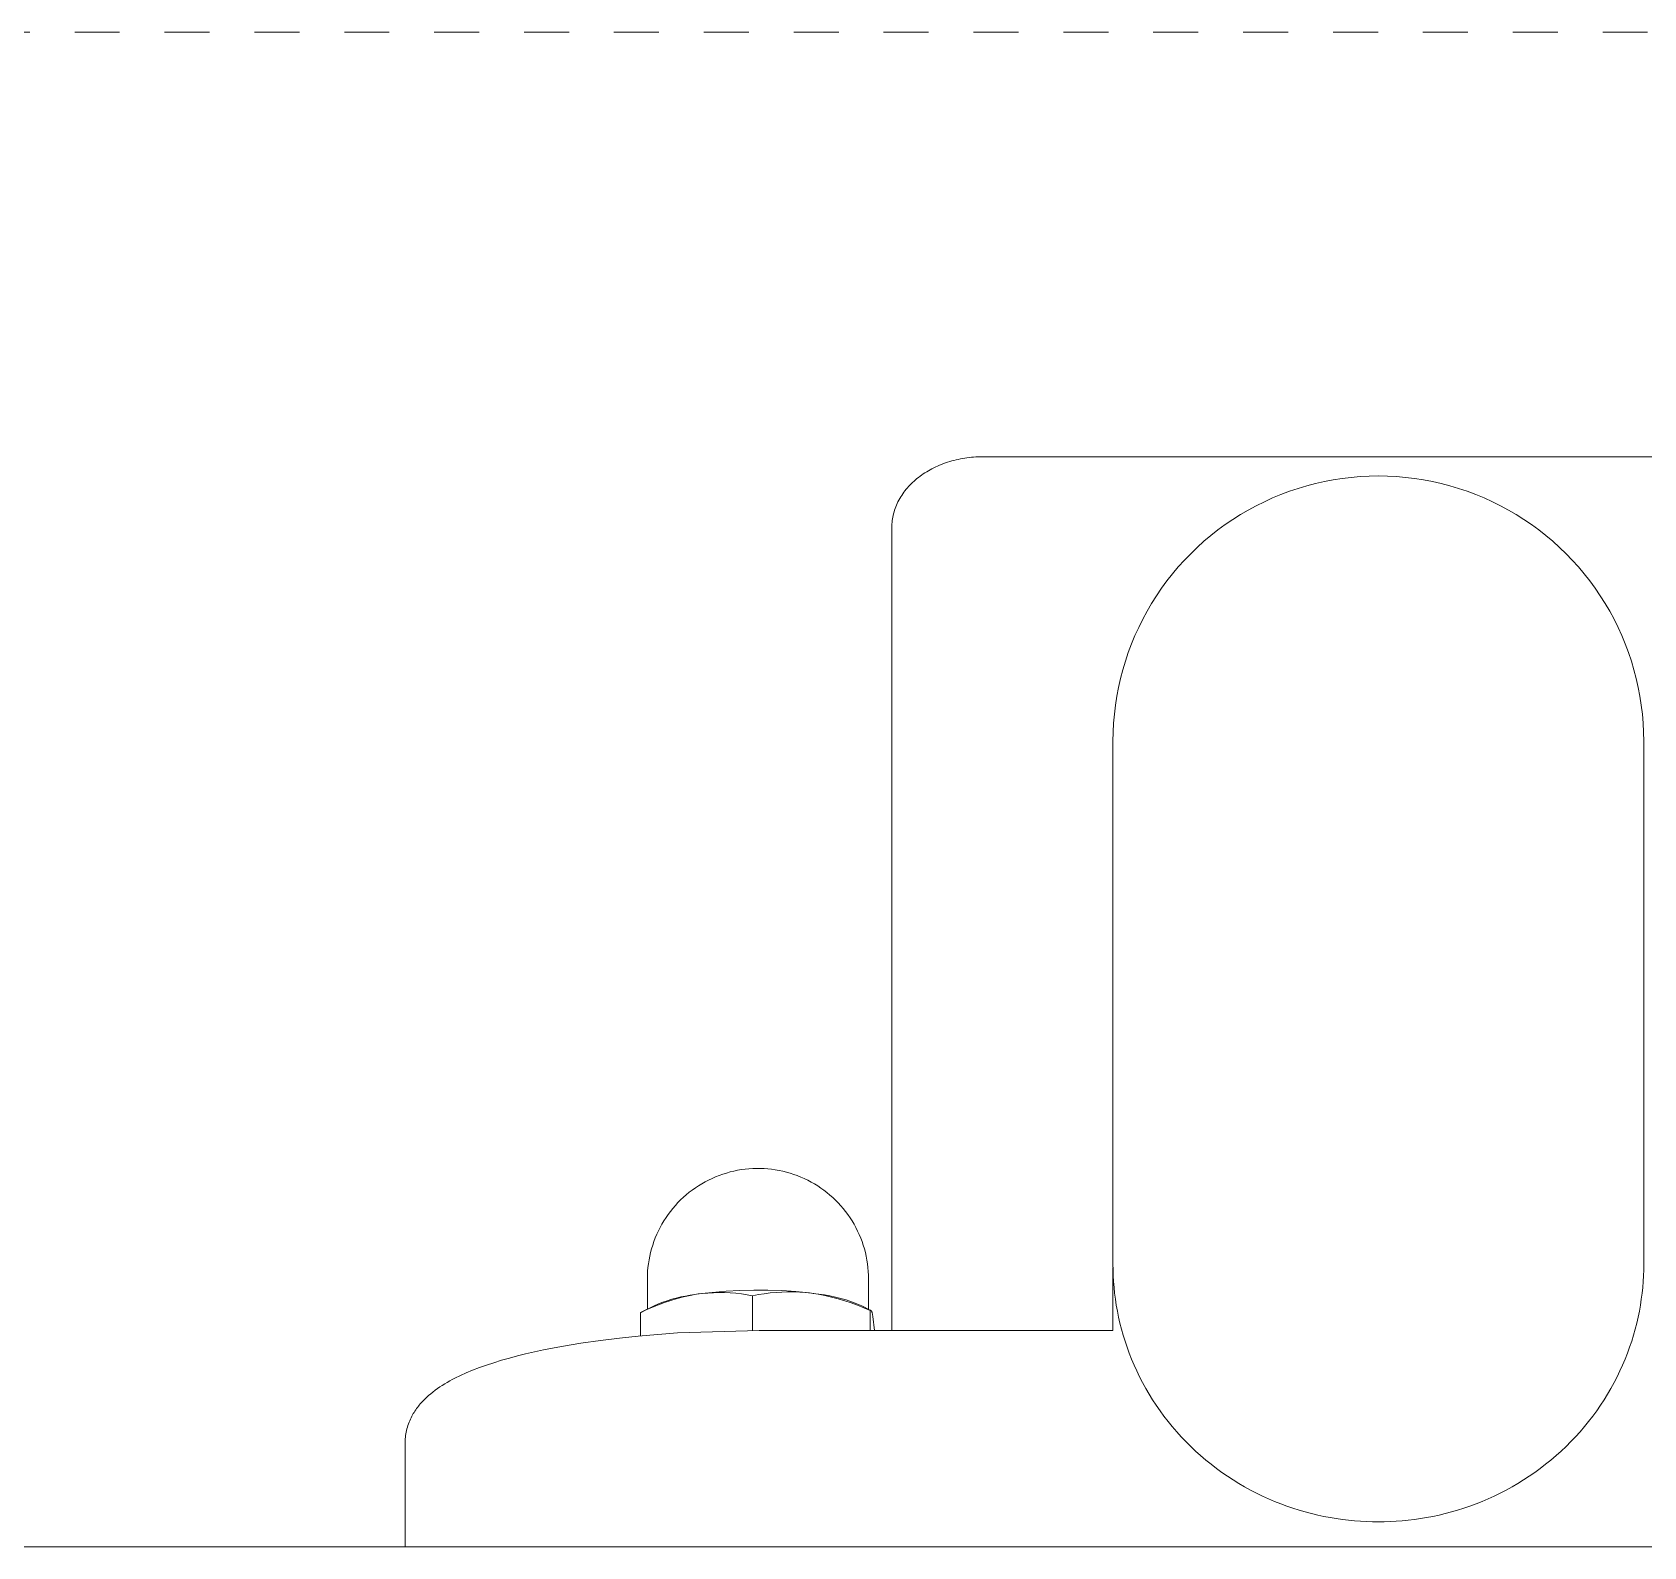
# Model space of a CAD drawing. Header units: inches. Extents: x -7 to 144, y -3 to 95.
# Drawn here: x 16.052 to 19.638, y 24.305 to 27.676 of the extents above; entities that cross this region are included whole.
import ezdxf

# ---------------------------------------------------------------- set-up
doc = ezdxf.new("R2010")
doc.units = ezdxf.units.IN
doc.linetypes.add('HIDDEN', pattern=[1.905, 1.27, -0.635])
doc.layers.add('ZANO_R', color=7, linetype='Continuous', lineweight=0)
doc.layers.add('ZANO_R_przerywana', color=250, linetype='HIDDEN', lineweight=0)

msp = doc.modelspace()

# ---------------------------------------------------------------- linework, layer by layer
at = {"layer": 'ZANO_R'}
for p, q in [((18.0802, 26.71578), (18.07577, 26.71409)), ((18.08467, 26.71739), (18.0802, 26.71578)), ((18.08917, 26.7189), (18.08467, 26.71739)), ((18.09387, 26.72037), (18.08917, 26.7189)), ((18.09859, 26.72174), (18.09387, 26.72037)), ((18.10334, 26.72302), (18.09859, 26.72174)), ((18.10811, 26.7242), (18.10334, 26.72302)), ((18.11291, 26.72529), (18.10811, 26.7242)), ((18.11772, 26.72628), (18.11291, 26.72529)), ((18.12256, 26.72717), (18.11772, 26.72628)), ((18.12741, 26.72798), (18.12256, 26.72717)), ((18.13229, 26.72868), (18.12741, 26.72798)), ((18.13718, 26.7293), (18.13229, 26.72868)), ((18.14208, 26.72982), (18.13718, 26.7293)), ((18.14699, 26.73024), (18.14208, 26.72982)), ((18.1519, 26.73057), (18.14699, 26.73024)), ((18.15682, 26.73081), (18.1519, 26.73057)), ((18.16175, 26.73095), (18.15682, 26.73081)), ((18.16668, 26.73099), (18.16175, 26.73095)), ((18.37576, 26.73099), (18.16668, 26.73099)), ((18.41395, 26.73099), (18.37576, 26.73099)), ((19.68136, 26.73099), (18.41395, 26.73099)), ((18.01774, 26.67971), (18.01455, 26.67691)), ((18.02101, 26.68243), (18.01774, 26.67971)), ((18.02433, 26.68508), (18.02101, 26.68243)), ((18.02786, 26.68776), (18.02433, 26.68508)), ((18.03146, 26.69036), (18.02786, 26.68776)), ((18.03512, 26.69288), (18.03146, 26.69036)), ((18.03883, 26.69531), (18.03512, 26.69288)), ((18.0426, 26.69767), (18.03883, 26.69531)), ((18.04642, 26.69993), (18.0426, 26.69767)), ((18.05028, 26.70212), (18.04642, 26.69993)), ((18.05419, 26.70423), (18.05028, 26.70212)), ((18.05842, 26.70638), (18.05419, 26.70423)), ((18.06269, 26.70845), (18.05842, 26.70638)), ((18.06701, 26.71042), (18.06269, 26.70845)), ((18.07137, 26.7123), (18.06701, 26.71042)), ((18.07577, 26.71409), (18.07137, 26.7123)), ((18.92751, 26.67601), (18.94732, 26.67978)), ((18.94732, 26.67978), (18.96724, 26.68286)), ((18.96724, 26.68286), (18.98726, 26.68527)), ((18.98726, 26.68527), (19.00736, 26.68699)), ((19.00736, 26.68699), (19.0275, 26.68802)), ((19.0275, 26.68802), (19.04766, 26.68836)), ((19.04766, 26.68836), (19.06782, 26.68802)), ((19.06782, 26.68802), (19.08796, 26.68699)), ((19.08796, 26.68699), (19.10805, 26.68527)), ((19.10805, 26.68527), (19.12807, 26.68286)), ((19.12807, 26.68286), (19.148, 26.67978)), ((19.148, 26.67978), (19.16781, 26.67601)), ((17.98707, 26.64517), (17.98483, 26.64164)), ((17.9894, 26.64863), (17.98707, 26.64517)), ((17.99183, 26.65202), (17.9894, 26.64863)), ((17.99436, 26.65535), (17.99183, 26.65202)), ((17.99696, 26.65861), (17.99436, 26.65535)), ((17.99966, 26.6618), (17.99696, 26.65861)), ((18.00248, 26.66497), (17.99966, 26.6618)), ((18.00539, 26.66807), (18.00248, 26.66497)), ((18.00837, 26.67109), (18.00539, 26.66807)), ((18.01142, 26.67404), (18.00837, 26.67109)), ((18.01455, 26.67691), (18.01142, 26.67404)), ((18.81238, 26.63947), (18.83101, 26.64719)), ((18.83101, 26.64719), (18.84989, 26.65427)), ((18.84989, 26.65427), (18.86901, 26.66069)), ((18.86901, 26.66069), (18.88833, 26.66646)), ((18.88833, 26.66646), (18.90784, 26.67157)), ((18.90784, 26.67157), (18.92751, 26.67601)), ((19.16781, 26.67601), (19.18748, 26.67157)), ((19.18748, 26.67157), (19.20699, 26.66646)), ((19.20699, 26.66646), (19.22631, 26.66069)), ((19.22631, 26.66069), (19.24542, 26.65427)), ((19.24542, 26.65427), (19.2643, 26.64719)), ((19.2643, 26.64719), (19.28293, 26.63947)), ((17.96995, 26.60824), (17.96888, 26.60434)), ((17.97113, 26.61211), (17.96995, 26.60824)), ((17.97244, 26.61594), (17.97113, 26.61211)), ((17.97386, 26.61973), (17.97244, 26.61594)), ((17.9754, 26.62347), (17.97386, 26.61973)), ((17.97705, 26.62717), (17.9754, 26.62347)), ((17.97881, 26.63081), (17.97705, 26.62717)), ((17.98067, 26.63441), (17.97881, 26.63081)), ((17.9827, 26.63805), (17.98067, 26.63441)), ((17.98483, 26.64164), (17.9827, 26.63805)), ((18.74082, 26.60239), (18.75822, 26.61257)), ((18.75822, 26.61257), (18.77597, 26.62215)), ((18.77597, 26.62215), (18.79403, 26.63112)), ((18.79403, 26.63112), (18.81238, 26.63947)), ((19.28293, 26.63947), (19.30129, 26.63112)), ((19.30129, 26.63112), (19.31935, 26.62215)), ((19.31935, 26.62215), (19.33709, 26.61257)), ((19.33709, 26.61257), (19.3545, 26.60239)), ((17.96504, 26.5774), (17.96498, 26.57351)), ((17.96498, 25.35304), (17.96498, 26.57351)), ((17.96523, 26.58129), (17.96504, 26.5774)), ((17.96554, 26.58518), (17.96523, 26.58129)), ((17.96597, 26.58905), (17.96554, 26.58518)), ((17.96652, 26.5929), (17.96597, 26.58905)), ((17.96719, 26.59674), (17.96652, 26.5929)), ((17.96798, 26.60055), (17.96719, 26.59674)), ((17.96888, 26.60434), (17.96798, 26.60055)), ((18.69082, 26.56837), (18.7071, 26.58028)), ((18.7071, 26.58028), (18.72377, 26.59162)), ((18.72377, 26.59162), (18.74082, 26.60239)), ((19.3545, 26.60239), (19.37155, 26.59162)), ((19.37155, 26.59162), (19.38822, 26.58028)), ((19.38822, 26.58028), (19.40449, 26.56837)), ((18.64457, 26.52941), (18.65954, 26.54292)), ((18.65954, 26.54292), (18.67497, 26.55591)), ((18.67497, 26.55591), (18.69082, 26.56837)), ((19.40449, 26.56837), (19.42035, 26.55591)), ((19.42035, 26.55591), (19.43577, 26.54292)), ((19.43577, 26.54292), (19.45074, 26.52941)), ((18.60255, 26.48593), (18.61606, 26.5009)), ((18.61606, 26.5009), (18.63007, 26.5154)), ((18.63007, 26.5154), (18.64457, 26.52941)), ((19.45074, 26.52941), (19.46524, 26.5154)), ((19.46524, 26.5154), (19.47925, 26.5009)), ((19.47925, 26.5009), (19.49276, 26.48593)), ((18.5771, 26.45465), (18.58956, 26.4705)), ((18.58956, 26.4705), (18.60255, 26.48593)), ((19.49276, 26.48593), (19.50575, 26.4705)), ((19.50575, 26.4705), (19.51821, 26.45465)), ((18.55385, 26.4217), (18.56519, 26.43837)), ((18.56519, 26.43837), (18.5771, 26.45465)), ((19.51821, 26.45465), (19.53012, 26.43837)), ((19.53012, 26.43837), (19.54147, 26.4217)), ((18.5329, 26.38725), (18.54308, 26.40465)), ((18.54308, 26.40465), (18.55385, 26.4217)), ((19.54147, 26.4217), (19.55224, 26.40465)), ((19.55224, 26.40465), (19.56242, 26.38725)), ((18.51435, 26.35145), (18.52332, 26.36951)), ((18.52332, 26.36951), (18.5329, 26.38725)), ((19.56242, 26.38725), (19.572, 26.36951)), ((19.572, 26.36951), (19.58097, 26.35145)), ((18.49828, 26.31446), (18.506, 26.33309)), ((18.506, 26.33309), (18.51435, 26.35145)), ((19.58097, 26.35145), (19.58932, 26.33309)), ((19.58932, 26.33309), (19.59703, 26.31446)), ((18.48478, 26.27646), (18.4912, 26.29558)), ((18.4912, 26.29558), (18.49828, 26.31446)), ((19.59703, 26.31446), (19.60411, 26.29558)), ((19.60411, 26.29558), (19.61054, 26.27646)), ((18.4739, 26.23763), (18.47901, 26.25714)), ((18.47901, 26.25714), (18.48478, 26.27646)), ((19.61054, 26.27646), (19.61631, 26.25714)), ((19.61631, 26.25714), (19.62142, 26.23763)), ((18.46569, 26.19815), (18.46946, 26.21796)), ((18.46946, 26.21796), (18.4739, 26.23763)), ((19.62142, 26.23763), (19.62586, 26.21796)), ((19.62586, 26.21796), (19.62962, 26.19815)), ((18.4602, 26.15821), (18.46261, 26.17823)), ((18.46261, 26.17823), (18.46569, 26.19815)), ((19.62962, 26.19815), (19.63271, 26.17823)), ((19.63271, 26.17823), (19.63511, 26.15821)), ((18.45848, 26.13811), (18.4602, 26.15821)), ((19.63511, 26.15821), (19.63683, 26.13811)), ((18.45711, 26.09781), (18.45745, 26.11798)), ((18.45745, 26.11798), (18.45848, 26.13811)), ((19.63683, 26.13811), (19.63786, 26.11798)), ((19.63786, 26.11798), (19.63821, 26.09781)), ((18.45711, 26.09779), (18.45711, 26.09766)), ((18.45711, 26.09766), (18.45711, 26.09731)), ((18.45711, 26.09731), (18.45711, 26.09689)), ((18.45711, 26.09689), (18.45711, 26.09648)), ((18.45711, 26.09648), (18.45711, 26.09633)), ((18.45711, 26.09633), (18.45711, 26.09621)), ((18.45711, 26.09621), (18.45711, 26.09249)), ((18.45711, 26.09249), (18.45711, 24.934)), ((19.63821, 26.09779), (19.63821, 26.09766)), ((19.63821, 26.09766), (19.63821, 26.09731)), ((19.63821, 26.09731), (19.63821, 26.09689)), ((19.63821, 26.09689), (19.63821, 26.09648)), ((19.63821, 26.09648), (19.63821, 26.09633)), ((19.63821, 26.09633), (19.63821, 26.09621)), ((19.63821, 26.09621), (19.63821, 26.09249)), ((19.63821, 26.09249), (19.63821, 24.934)), ((17.96498, 24.78659), (17.96498, 25.35304)), ((17.58892, 25.13456), (17.59705, 25.13713)), ((17.59705, 25.13713), (17.60526, 25.13942)), ((17.60526, 25.13942), (17.61354, 25.14143)), ((17.61354, 25.14143), (17.62189, 25.14314)), ((17.62189, 25.14314), (17.63029, 25.14457)), ((17.63029, 25.14457), (17.63865, 25.14569)), ((17.63865, 25.14569), (17.64704, 25.14652)), ((17.64704, 25.14652), (17.65545, 25.14707)), ((17.65545, 25.14707), (17.66388, 25.14733)), ((17.66388, 25.14733), (17.67231, 25.1473)), ((17.67231, 25.1473), (17.68073, 25.14698)), ((17.68073, 25.14698), (17.68914, 25.14637)), ((17.68914, 25.14637), (17.69752, 25.14548)), ((17.69752, 25.14548), (17.70587, 25.1443)), ((17.70587, 25.1443), (17.71417, 25.14283)), ((17.71417, 25.14283), (17.72242, 25.14108)), ((17.72242, 25.14108), (17.7306, 25.13905)), ((17.7306, 25.13905), (17.73871, 25.13674)), ((17.73871, 25.13674), (17.74673, 25.13415)), ((17.52115, 25.0993), (17.52809, 25.10424)), ((17.52809, 25.10424), (17.5352, 25.10894)), ((17.5352, 25.10894), (17.54248, 25.11339)), ((17.54248, 25.11339), (17.5499, 25.11758)), ((17.5499, 25.11758), (17.55746, 25.12151)), ((17.55746, 25.12151), (17.56515, 25.12518)), ((17.56515, 25.12518), (17.57296, 25.12858)), ((17.57296, 25.12858), (17.58089, 25.13171)), ((17.58089, 25.13171), (17.58892, 25.13456)), ((17.74673, 25.13415), (17.75466, 25.13129)), ((17.75466, 25.13129), (17.76254, 25.12814)), ((17.76254, 25.12814), (17.77031, 25.12472)), ((17.77031, 25.12472), (17.77796, 25.12103)), ((17.77796, 25.12103), (17.78547, 25.11708)), ((17.78547, 25.11708), (17.79284, 25.11287)), ((17.79284, 25.11287), (17.80007, 25.10841)), ((17.80007, 25.10841), (17.80713, 25.1037)), ((17.80713, 25.1037), (17.81403, 25.09876)), ((17.47788, 25.05844), (17.48343, 25.0649)), ((17.48343, 25.0649), (17.48921, 25.07117)), ((17.48921, 25.07117), (17.4952, 25.07723)), ((17.4952, 25.07723), (17.5014, 25.08308)), ((17.5014, 25.08308), (17.50779, 25.08872)), ((17.50779, 25.08872), (17.51438, 25.09413)), ((17.51438, 25.09413), (17.52115, 25.0993)), ((17.81403, 25.09876), (17.82075, 25.09358)), ((17.82075, 25.09358), (17.8273, 25.08817)), ((17.8273, 25.08817), (17.83365, 25.08253)), ((17.83365, 25.08253), (17.8398, 25.07669)), ((17.8398, 25.07669), (17.84575, 25.07063)), ((17.84575, 25.07063), (17.85148, 25.06437)), ((17.45363, 25.02346), (17.45799, 25.03078)), ((17.45799, 25.03078), (17.4626, 25.03795)), ((17.4626, 25.03795), (17.46745, 25.04496)), ((17.46745, 25.04496), (17.47255, 25.05179)), ((17.47255, 25.05179), (17.47788, 25.05844)), ((17.85148, 25.06437), (17.857, 25.05792)), ((17.857, 25.05792), (17.86229, 25.05128)), ((17.86229, 25.05128), (17.86734, 25.04446)), ((17.86734, 25.04446), (17.87216, 25.03747)), ((17.87216, 25.03747), (17.87674, 25.03032)), ((17.87674, 25.03032), (17.88106, 25.02302)), ((17.4388, 24.99279), (17.44211, 25.00065)), ((17.44211, 25.00065), (17.44569, 25.00838)), ((17.44569, 25.00838), (17.44953, 25.01599)), ((17.44953, 25.01599), (17.45363, 25.02346)), ((17.88106, 25.02302), (17.88514, 25.01557)), ((17.88514, 25.01557), (17.88895, 25.00798)), ((17.88895, 25.00798), (17.8925, 25.00027)), ((17.8925, 25.00027), (17.89578, 24.99244)), ((17.42645, 24.95206), (17.42836, 24.96037)), ((17.42836, 24.96037), (17.43054, 24.9686)), ((17.43054, 24.9686), (17.43302, 24.97676)), ((17.43302, 24.97676), (17.43577, 24.98483)), ((17.43577, 24.98483), (17.4388, 24.99279)), ((17.89578, 24.99244), (17.89879, 24.98451)), ((17.89879, 24.98451), (17.90152, 24.97647)), ((17.90152, 24.97647), (17.90397, 24.96834)), ((17.90397, 24.96834), (17.90614, 24.96014)), ((17.90614, 24.96014), (17.90803, 24.95186)), ((17.42175, 24.91832), (17.42249, 24.92681)), ((17.42249, 24.92681), (17.42352, 24.93527)), ((17.42352, 24.93527), (17.42484, 24.94369)), ((17.42484, 24.94369), (17.42645, 24.95206)), ((17.90803, 24.95186), (17.90963, 24.94352)), ((17.90963, 24.94352), (17.91094, 24.93514)), ((17.91094, 24.93514), (17.91197, 24.92671)), ((17.91197, 24.92671), (17.9127, 24.91825)), ((18.45725, 24.92127), (18.45711, 24.934)), ((18.45711, 24.78659), (18.45711, 24.92678)), ((19.63821, 24.934), (19.63806, 24.92127)), ((17.42116, 24.90129), (17.42131, 24.90981)), ((17.42116, 24.83413), (17.42116, 24.90129)), ((17.42131, 24.90981), (17.42175, 24.91832)), ((17.9127, 24.91825), (17.91314, 24.90978)), ((17.91314, 24.90978), (17.91328, 24.90129)), ((17.91328, 24.90129), (17.91328, 24.83413)), ((18.45769, 24.90844), (18.45725, 24.92127)), ((18.45844, 24.89551), (18.45769, 24.90844)), ((18.45949, 24.88249), (18.45844, 24.89551)), ((19.63688, 24.89551), (19.63582, 24.88249)), ((19.63762, 24.90844), (19.63688, 24.89551)), ((19.63806, 24.92127), (19.63762, 24.90844)), ((17.45545, 24.84945), (17.46535, 24.85288)), ((17.4735, 24.85365), (17.45957, 24.84906)), ((17.46535, 24.85288), (17.47535, 24.85599)), ((17.48758, 24.85777), (17.4735, 24.85365)), ((17.47535, 24.85599), (17.48544, 24.85878)), ((17.48544, 24.85878), (17.49562, 24.86124)), ((17.50178, 24.86142), (17.48758, 24.85777)), ((17.49562, 24.86124), (17.50587, 24.86337)), ((17.5161, 24.86458), (17.50178, 24.86142)), ((17.50587, 24.86337), (17.51619, 24.86518)), ((17.53052, 24.86727), (17.5161, 24.86458)), ((17.51619, 24.86518), (17.52656, 24.86666)), ((17.54298, 24.86883), (17.53052, 24.86727)), ((17.53448, 24.86786), (17.56529, 24.87152)), ((17.55548, 24.86997), (17.54298, 24.86883)), ((17.56801, 24.8707), (17.55548, 24.86997)), ((17.56529, 24.87152), (17.5962, 24.87422)), ((17.58056, 24.871), (17.56801, 24.8707)), ((17.59311, 24.87089), (17.58056, 24.871)), ((17.60565, 24.87035), (17.59311, 24.87089)), ((17.5962, 24.87422), (17.62718, 24.87596)), ((17.61816, 24.8694), (17.60565, 24.87035)), ((17.63064, 24.86803), (17.61816, 24.8694)), ((17.62718, 24.87596), (17.6582, 24.87674)), ((17.64307, 24.86624), (17.63064, 24.86803)), ((17.65542, 24.86404), (17.64307, 24.86624)), ((17.66834, 24.86648), (17.65542, 24.86404)), ((17.65542, 24.86404), (17.65542, 24.78656)), ((17.6582, 24.87674), (17.68922, 24.87656)), ((17.68133, 24.86851), (17.66834, 24.86648)), ((17.69438, 24.87013), (17.68133, 24.86851)), ((17.68922, 24.87656), (17.72023, 24.87541)), ((17.70747, 24.87133), (17.69438, 24.87013)), ((17.7206, 24.87211), (17.70747, 24.87133)), ((17.72023, 24.87541), (17.75118, 24.8733)), ((17.73374, 24.87247), (17.7206, 24.87211)), ((17.74689, 24.87241), (17.73374, 24.87247)), ((17.76003, 24.87193), (17.74689, 24.87241)), ((17.75118, 24.8733), (17.78206, 24.87024)), ((17.77314, 24.87104), (17.76003, 24.87193)), ((17.78622, 24.86972), (17.77314, 24.87104)), ((17.80125, 24.86735), (17.78622, 24.86972)), ((17.7904, 24.86919), (17.80276, 24.86778)), ((17.81618, 24.86448), (17.80125, 24.86735)), ((17.80276, 24.86778), (17.81506, 24.86596)), ((17.81506, 24.86596), (17.82729, 24.86372)), ((17.83102, 24.86112), (17.81618, 24.86448)), ((17.82729, 24.86372), (17.83943, 24.86106)), ((17.84574, 24.85729), (17.83102, 24.86112)), ((17.83943, 24.86106), (17.85148, 24.85799)), ((17.86032, 24.85297), (17.84574, 24.85729)), ((17.85148, 24.85799), (17.86342, 24.85451)), ((17.87476, 24.84819), (17.86032, 24.85297)), ((17.86342, 24.85451), (17.87523, 24.85062)), ((17.87523, 24.85062), (17.88691, 24.84633)), ((18.46087, 24.86938), (18.45949, 24.88249)), ((18.46257, 24.85621), (18.46087, 24.86938)), ((18.4646, 24.84297), (18.46257, 24.85621)), ((19.63275, 24.85621), (19.63072, 24.84297)), ((19.63445, 24.86938), (19.63275, 24.85621)), ((19.63582, 24.88249), (19.63445, 24.86938)), ((17.41881, 24.83253), (17.40562, 24.82612)), ((17.40562, 24.82612), (17.40567, 24.82617)), ((17.40562, 24.77468), (17.40562, 24.82612)), ((17.40567, 24.82617), (17.40572, 24.82622)), ((17.40572, 24.82622), (17.40577, 24.82626)), ((17.40577, 24.82626), (17.40582, 24.82631)), ((17.40582, 24.82631), (17.40588, 24.82635)), ((17.40588, 24.82635), (17.40593, 24.82639)), ((17.40593, 24.82639), (17.40599, 24.82643)), ((17.40599, 24.82643), (17.40604, 24.82647)), ((17.40604, 24.82647), (17.4061, 24.8265)), ((17.4061, 24.8265), (17.40616, 24.82653)), ((17.40616, 24.82653), (17.43602, 24.84165)), ((17.40635, 24.82661), (17.40638, 24.82662)), ((17.40638, 24.82662), (17.40641, 24.82663)), ((17.40641, 24.82663), (17.40644, 24.82664)), ((17.40644, 24.82664), (17.40648, 24.82665)), ((17.40648, 24.82665), (17.40651, 24.82665)), ((17.40651, 24.82665), (17.40654, 24.82666)), ((17.40654, 24.82666), (17.40658, 24.82666)), ((17.40658, 24.82666), (17.40661, 24.82666)), ((17.40661, 24.82666), (17.40664, 24.82667)), ((17.40664, 24.82667), (17.40668, 24.82667)), ((17.40668, 24.82667), (17.40671, 24.82667)), ((17.40671, 24.82667), (17.40674, 24.82666)), ((17.43221, 24.8385), (17.41881, 24.83253)), ((17.4458, 24.84401), (17.43221, 24.8385)), ((17.43602, 24.84165), (17.44567, 24.84571)), ((17.44567, 24.84571), (17.45545, 24.84945)), ((17.45957, 24.84906), (17.4458, 24.84401)), ((17.88903, 24.84293), (17.87476, 24.84819)), ((17.88691, 24.84633), (17.89843, 24.84165)), ((17.90312, 24.83721), (17.88903, 24.84293)), ((17.89843, 24.84165), (17.91848, 24.8315)), ((17.91702, 24.83103), (17.90312, 24.83721)), ((17.91707, 24.83108), (17.91702, 24.83103)), ((17.91702, 24.78659), (17.91702, 24.83103)), ((17.91711, 24.83112), (17.91707, 24.83108)), ((17.91716, 24.83116), (17.91711, 24.83112)), ((17.9172, 24.8312), (17.91716, 24.83116)), ((17.91725, 24.83124), (17.9172, 24.8312)), ((17.91729, 24.83127), (17.91725, 24.83124)), ((17.91734, 24.83131), (17.91729, 24.83127)), ((17.91739, 24.83134), (17.91734, 24.83131)), ((17.91743, 24.83137), (17.91739, 24.83134)), ((17.91748, 24.83139), (17.91743, 24.83137)), ((17.91752, 24.83142), (17.91748, 24.83139)), ((17.91757, 24.83144), (17.91752, 24.83142)), ((17.91759, 24.83146), (17.91757, 24.83144)), ((17.91761, 24.83147), (17.91759, 24.83146)), ((17.91763, 24.83148), (17.91761, 24.83147)), ((17.91766, 24.83149), (17.91763, 24.83148)), ((17.91768, 24.8315), (17.91766, 24.83149)), ((17.9177, 24.8315), (17.91768, 24.8315)), ((17.91772, 24.83151), (17.9177, 24.8315)), ((17.91775, 24.83152), (17.91772, 24.83151)), ((17.91777, 24.83153), (17.91775, 24.83152)), ((17.91779, 24.83153), (17.91777, 24.83153)), ((17.91782, 24.83154), (17.91779, 24.83153)), ((17.91784, 24.83155), (17.91782, 24.83154)), ((17.91786, 24.83155), (17.91784, 24.83155)), ((17.91788, 24.83156), (17.91786, 24.83155)), ((17.91791, 24.83156), (17.91788, 24.83156)), ((17.91793, 24.83156), (17.91791, 24.83156)), ((17.91795, 24.83157), (17.91793, 24.83156)), ((17.91797, 24.83157), (17.91795, 24.83157)), ((17.918, 24.83157), (17.91797, 24.83157)), ((17.91802, 24.83157), (17.918, 24.83157)), ((17.91804, 24.83157), (17.91802, 24.83157)), ((17.91806, 24.83158), (17.91804, 24.83157)), ((17.91809, 24.83158), (17.91806, 24.83158)), ((17.91811, 24.83158), (17.91809, 24.83158)), ((17.91813, 24.83157), (17.91811, 24.83158)), ((17.91816, 24.83157), (17.91813, 24.83157)), ((17.91818, 24.83157), (17.91816, 24.83157)), ((17.9182, 24.83157), (17.91818, 24.83157)), ((17.91822, 24.83157), (17.9182, 24.83157)), ((17.91825, 24.83156), (17.91822, 24.83157)), ((17.91827, 24.83156), (17.91825, 24.83156)), ((17.91829, 24.83155), (17.91827, 24.83156)), ((17.91831, 24.83155), (17.91829, 24.83155)), ((17.91834, 24.83154), (17.91831, 24.83155)), ((17.91836, 24.83154), (17.91834, 24.83154)), ((17.91838, 24.83153), (17.91836, 24.83154)), ((17.91841, 24.83152), (17.91838, 24.83153)), ((17.91843, 24.83151), (17.91841, 24.83152)), ((17.91845, 24.8315), (17.91843, 24.83151)), ((17.91847, 24.8315), (17.91845, 24.8315)), ((17.9185, 24.83149), (17.91847, 24.8315)), ((17.91852, 24.83148), (17.9185, 24.83149)), ((17.91854, 24.83147), (17.91852, 24.83148)), ((17.91857, 24.83145), (17.91854, 24.83147)), ((17.91859, 24.83144), (17.91857, 24.83145)), ((17.91861, 24.83143), (17.91859, 24.83144)), ((17.91863, 24.83142), (17.91861, 24.83143)), ((17.91866, 24.8314), (17.91863, 24.83142)), ((17.91868, 24.83139), (17.91866, 24.8314)), ((17.9187, 24.83137), (17.91868, 24.83139)), ((17.91875, 24.83134), (17.9187, 24.83137)), ((17.91879, 24.83131), (17.91875, 24.83134)), ((17.91884, 24.83128), (17.91879, 24.83131)), ((17.91888, 24.83124), (17.91884, 24.83128)), ((17.91893, 24.8312), (17.91888, 24.83124)), ((17.91898, 24.83115), (17.91893, 24.8312)), ((17.91902, 24.83111), (17.91898, 24.83115)), ((17.91907, 24.83106), (17.91902, 24.83111)), ((17.91911, 24.83101), (17.91907, 24.83106)), ((17.91916, 24.83096), (17.91911, 24.83101)), ((17.9192, 24.83091), (17.91916, 24.83096)), ((17.91925, 24.83085), (17.9192, 24.83091)), ((17.9193, 24.83079), (17.91925, 24.83085)), ((17.91934, 24.83073), (17.9193, 24.83079)), ((17.91939, 24.83067), (17.91934, 24.83073)), ((17.91948, 24.83053), (17.91939, 24.83067)), ((17.91957, 24.83038), (17.91948, 24.83053)), ((17.91966, 24.83023), (17.91957, 24.83038)), ((17.91976, 24.83006), (17.91966, 24.83023)), ((17.91985, 24.82989), (17.91976, 24.83006)), ((17.91994, 24.8297), (17.91985, 24.82989)), ((17.92003, 24.82951), (17.91994, 24.8297)), ((17.92012, 24.8293), (17.92003, 24.82951)), ((17.92031, 24.82885), (17.92012, 24.8293)), ((17.92049, 24.82836), (17.92031, 24.82885)), ((17.92068, 24.82783), (17.92049, 24.82836)), ((17.92086, 24.82725), (17.92068, 24.82783)), ((17.92105, 24.82663), (17.92086, 24.82725)), ((17.92142, 24.82524), (17.92105, 24.82663)), ((17.9218, 24.82366), (17.92142, 24.82524)), ((17.92217, 24.82188), (17.9218, 24.82366)), ((17.92292, 24.81775), (17.92217, 24.82188)), ((17.9266, 24.78659), (17.92292, 24.81775)), ((18.46696, 24.82968), (18.4646, 24.84297)), ((18.46967, 24.81636), (18.46696, 24.82968)), ((18.47273, 24.803), (18.46967, 24.81636)), ((19.62564, 24.81636), (19.62258, 24.803)), ((19.62835, 24.82968), (19.62564, 24.81636)), ((19.63072, 24.84297), (19.62835, 24.82968)), ((17.4008, 24.77423), (17.48846, 24.78108)), ((17.48846, 24.78108), (17.6697, 24.78659)), ((17.6697, 24.78659), (18.45711, 24.78659)), ((18.47614, 24.78963), (18.47273, 24.803)), ((18.4799, 24.77626), (18.47614, 24.78963)), ((19.61918, 24.78963), (19.61541, 24.77626)), ((19.62258, 24.803), (19.61918, 24.78963)), ((17.15022, 24.73456), (17.18989, 24.74343)), ((17.18989, 24.74343), (17.2298, 24.75117)), ((17.2298, 24.75117), (17.27335, 24.75846)), ((17.27335, 24.75846), (17.31706, 24.76474)), ((17.31706, 24.76474), (17.35888, 24.76987)), ((17.35888, 24.76987), (17.4008, 24.77423)), ((18.48402, 24.76289), (18.4799, 24.77626)), ((18.48851, 24.74955), (18.48402, 24.76289)), ((18.49336, 24.73624), (18.48851, 24.74955)), ((19.60681, 24.74955), (19.60196, 24.73624)), ((19.61129, 24.76289), (19.60681, 24.74955)), ((19.61541, 24.77626), (19.61129, 24.76289)), ((17.04732, 24.70393), (17.06302, 24.70953)), ((17.06302, 24.70953), (17.07935, 24.71495)), ((17.07935, 24.71495), (17.09693, 24.72034)), ((17.09693, 24.72034), (17.1146, 24.7254)), ((17.1146, 24.7254), (17.13237, 24.73015)), ((17.13237, 24.73015), (17.15022, 24.73456)), ((18.49857, 24.72298), (18.49336, 24.73624)), ((18.50415, 24.70978), (18.49857, 24.72298)), ((18.51009, 24.69666), (18.50415, 24.70978)), ((19.59117, 24.70978), (19.58522, 24.69666)), ((19.59674, 24.72298), (19.59117, 24.70978)), ((19.60196, 24.73624), (19.59674, 24.72298)), ((16.97027, 24.6678), (16.97578, 24.67107)), ((16.97578, 24.67107), (16.98141, 24.67425)), ((16.98141, 24.67425), (16.98716, 24.67737)), ((16.98716, 24.67737), (16.99304, 24.68043)), ((16.99304, 24.68043), (17.00516, 24.68635)), ((17.00516, 24.68635), (17.01777, 24.69206)), ((17.01777, 24.69206), (17.03224, 24.69811)), ((17.03224, 24.69811), (17.04732, 24.70393)), ((18.5164, 24.68363), (18.51009, 24.69666)), ((18.52308, 24.6707), (18.5164, 24.68363)), ((18.53012, 24.65789), (18.52308, 24.6707)), ((19.57223, 24.6707), (19.5652, 24.65789)), ((19.57891, 24.68363), (19.57223, 24.6707)), ((19.58522, 24.69666), (19.57891, 24.68363)), ((16.92452, 24.63264), (16.92913, 24.63712)), ((16.92913, 24.63712), (16.93421, 24.64174)), ((16.93421, 24.64174), (16.93899, 24.64581)), ((16.93899, 24.64581), (16.94391, 24.64976)), ((16.94391, 24.64976), (16.94896, 24.65359)), ((16.94896, 24.65359), (16.95413, 24.65731)), ((16.95413, 24.65731), (16.95941, 24.66092)), ((16.95941, 24.66092), (16.96479, 24.66441)), ((16.96479, 24.66441), (16.97027, 24.6678)), ((18.53751, 24.64521), (18.53012, 24.65789)), ((18.54527, 24.63267), (18.53751, 24.64521)), ((19.5578, 24.64521), (19.55005, 24.63267)), ((19.5652, 24.65789), (19.5578, 24.64521)), ((16.89697, 24.59569), (16.89859, 24.59868)), ((16.89859, 24.59868), (16.90028, 24.60161)), ((16.90028, 24.60161), (16.90202, 24.60448)), ((16.90202, 24.60448), (16.90382, 24.6073)), ((16.90382, 24.6073), (16.90568, 24.61007)), ((16.90568, 24.61007), (16.90759, 24.61278)), ((16.90759, 24.61278), (16.90955, 24.61544)), ((16.90955, 24.61544), (16.91156, 24.61804)), ((16.91156, 24.61804), (16.91362, 24.6206)), ((16.91362, 24.6206), (16.91572, 24.6231)), ((16.91572, 24.6231), (16.91786, 24.62556)), ((16.91786, 24.62556), (16.92004, 24.62797)), ((16.92004, 24.62797), (16.92227, 24.63033)), ((16.92227, 24.63033), (16.92452, 24.63264)), ((18.55337, 24.6203), (18.54527, 24.63267)), ((18.56182, 24.6081), (18.55337, 24.6203)), ((18.57061, 24.59609), (18.56182, 24.6081)), ((19.5335, 24.6081), (19.52471, 24.59609)), ((19.54195, 24.6203), (19.5335, 24.6081)), ((19.55005, 24.63267), (19.54195, 24.6203)), ((16.88452, 24.5606), (16.8853, 24.56433)), ((16.8853, 24.56433), (16.8862, 24.56803)), ((16.8862, 24.56803), (16.88721, 24.57169)), ((16.88721, 24.57169), (16.88833, 24.57529)), ((16.88833, 24.57529), (16.88954, 24.57884)), ((16.88954, 24.57884), (16.89085, 24.58233)), ((16.89085, 24.58233), (16.89225, 24.58576)), ((16.89225, 24.58576), (16.89374, 24.58913)), ((16.89374, 24.58913), (16.89532, 24.59244)), ((16.89532, 24.59244), (16.89697, 24.59569)), ((18.57973, 24.58427), (18.57061, 24.59609)), ((18.58918, 24.57267), (18.57973, 24.58427)), ((18.59895, 24.56129), (18.58918, 24.57267)), ((19.50613, 24.57267), (19.49637, 24.56129)), ((19.51558, 24.58427), (19.50613, 24.57267)), ((19.52471, 24.59609), (19.51558, 24.58427)), ((16.8823, 24.53769), (16.88237, 24.54157)), ((16.8823, 24.53765), (16.8823, 24.30532)), ((16.88237, 24.54157), (16.88255, 24.54542)), ((16.88255, 24.54542), (16.88286, 24.54925)), ((16.88286, 24.54925), (16.8833, 24.55306)), ((16.8833, 24.55306), (16.88385, 24.55685)), ((16.88385, 24.55685), (16.88452, 24.5606)), ((18.60903, 24.55015), (18.59895, 24.56129)), ((18.61941, 24.53927), (18.60903, 24.55015)), ((18.63007, 24.52864), (18.61941, 24.53927)), ((18.64102, 24.51828), (18.63007, 24.52864)), ((19.46524, 24.52864), (19.45429, 24.51828)), ((19.47591, 24.53927), (19.46524, 24.52864)), ((19.48629, 24.55015), (19.47591, 24.53927)), ((19.49637, 24.56129), (19.48629, 24.55015)), ((18.65224, 24.50821), (18.64102, 24.51828)), ((18.66371, 24.49842), (18.65224, 24.50821)), ((18.67543, 24.48894), (18.66371, 24.49842)), ((19.4316, 24.49842), (19.41988, 24.48894)), ((19.44307, 24.50821), (19.4316, 24.49842)), ((19.45429, 24.51828), (19.44307, 24.50821)), ((18.68739, 24.47977), (18.67543, 24.48894)), ((18.69956, 24.47091), (18.68739, 24.47977)), ((18.71193, 24.46238), (18.69956, 24.47091)), ((18.7245, 24.45418), (18.71193, 24.46238)), ((19.38338, 24.46238), (19.37081, 24.45418)), ((19.39576, 24.47091), (19.38338, 24.46238)), ((19.40793, 24.47977), (19.39576, 24.47091)), ((19.41988, 24.48894), (19.40793, 24.47977)), ((18.73725, 24.44631), (18.7245, 24.45418)), ((18.75016, 24.43879), (18.73725, 24.44631)), ((18.76322, 24.43161), (18.75016, 24.43879)), ((18.77642, 24.42477), (18.76322, 24.43161)), ((18.78974, 24.41829), (18.77642, 24.42477)), ((19.31889, 24.42477), (19.30558, 24.41829)), ((19.33209, 24.43161), (19.31889, 24.42477)), ((19.34515, 24.43879), (19.33209, 24.43161)), ((19.35807, 24.44631), (19.34515, 24.43879)), ((19.37081, 24.45418), (19.35807, 24.44631)), ((18.80316, 24.41217), (18.78974, 24.41829)), ((18.81668, 24.4064), (18.80316, 24.41217)), ((18.83028, 24.40098), (18.81668, 24.4064)), ((18.84394, 24.39592), (18.83028, 24.40098)), ((18.85765, 24.39121), (18.84394, 24.39592)), ((18.87139, 24.38686), (18.85765, 24.39121)), ((18.88516, 24.38286), (18.87139, 24.38686)), ((19.22392, 24.38686), (19.21015, 24.38286)), ((19.23767, 24.39121), (19.22392, 24.38686)), ((19.25138, 24.39592), (19.23767, 24.39121)), ((19.26504, 24.40098), (19.25138, 24.39592)), ((19.27863, 24.4064), (19.26504, 24.40098)), ((19.29215, 24.41217), (19.27863, 24.4064)), ((19.30558, 24.41829), (19.29215, 24.41217)), ((18.89894, 24.37921), (18.88516, 24.38286)), ((18.91271, 24.3759), (18.89894, 24.37921)), ((18.92647, 24.37293), (18.91271, 24.3759)), ((18.9402, 24.3703), (18.92647, 24.37293)), ((18.95389, 24.368), (18.9402, 24.3703)), ((18.96752, 24.36603), (18.95389, 24.368)), ((18.98109, 24.36438), (18.96752, 24.36603)), ((18.99459, 24.36305), (18.98109, 24.36438)), ((19.00801, 24.36203), (18.99459, 24.36305)), ((19.02133, 24.3613), (19.00801, 24.36203)), ((19.03455, 24.36087), (19.02133, 24.3613)), ((19.04766, 24.36073), (19.03455, 24.36087)), ((19.06076, 24.36087), (19.04766, 24.36073)), ((19.07398, 24.3613), (19.06076, 24.36087)), ((19.08731, 24.36203), (19.07398, 24.3613)), ((19.10072, 24.36305), (19.08731, 24.36203)), ((19.11422, 24.36438), (19.10072, 24.36305)), ((19.12779, 24.36603), (19.11422, 24.36438)), ((19.14143, 24.368), (19.12779, 24.36603)), ((19.15512, 24.3703), (19.14143, 24.368)), ((19.16884, 24.37293), (19.15512, 24.3703)), ((19.1826, 24.3759), (19.16884, 24.37293)), ((19.19637, 24.37921), (19.1826, 24.3759)), ((19.21015, 24.38286), (19.19637, 24.37921)), ((11.37049, 24.30532), (22.78782, 24.30532))]:
    msp.add_line(p, q, dxfattribs=at)
at = {"layer": 'ZANO_R_przerywana', "ltscale": 0.05}
msp.add_line((0.34687, 27.67587), (22.39411, 27.67587), dxfattribs=at)

doc.saveas('drawing.dxf')
